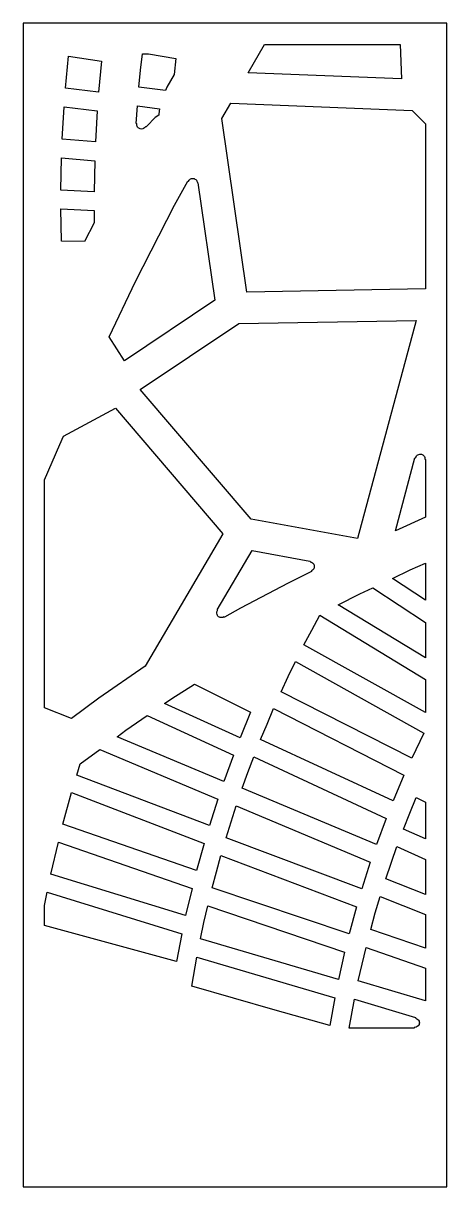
# Model space of a CAD drawing. Extents: x 0 to 400, y 0 to 1100.
import ezdxf

# ---------------------------------------------------------------- set-up
doc = ezdxf.new("R2010")
doc.units = 0
doc.layers.add('CUT', color=1, linetype='CONTINUOUS')
doc.layers.add('OUTLINE', color=7, linetype='CONTINUOUS')

msp = doc.modelspace()

# ---------------------------------------------------------------- linework, layer by layer
at = {"layer": 'CUT'}
for points in [[(355.89, 1080), (357.34, 1047.39), (212.39, 1053.17), (227.79, 1080)], [(42.74, 1068.87), (73.91, 1064.08), (71.16, 1034.9), (39.88, 1038.57)], [(144.09, 1066.76), (142.4, 1051.51), (135.57, 1039.52), (134.26, 1036.48), (109.27, 1039.58), (110.84, 1055.76), (112.53, 1071), (118.23, 1071)], [(187.71, 1009.84), (196.1, 1024.57), (367.28, 1017.37), (380, 1004.82), (380, 848.84), (211.25, 845.69)], [(36.84, 990.46), (38.55, 1020.88), (69.82, 1017.17), (68.17, 987.88)], [(110.41, 1000.18), (109.24, 1000.7), (108.58, 1001.22), (108.02, 1001.86), (107.6, 1002.59), (107.33, 1003.4), (107.18, 1004.9), (106.87, 1005.23), (106.65, 1005.28), (107.79, 1021.82), (128.78, 1019.18), (127.89, 1014.49), (127.94, 1013.1), (124.73, 1010.95), (116.57, 1002.82), (116.09, 1002.11), (115.66, 1002.2), (115.44, 1002.12), (114.4, 1001), (113.7, 1000.54), (112.91, 1000.2), (111.65, 1000.01)], [(35.6, 942.2), (36.17, 972.71), (67.5, 970.09), (66.95, 940.71)], [(162.19, 952.75), (162.91, 952.23), (163.5, 951.58), (163.96, 950.83), (164.43, 949.33), (164.59, 949.16), (165.02, 949.07), (180.9, 838.06), (95.67, 780.89), (81.18, 803.66), (106.01, 855.72), (142.93, 928.11), (155.3, 950.82), (155.74, 950.76), (155.95, 950.86), (156.61, 951.78), (157.25, 952.39), (157.98, 952.86), (158.8, 953.19), (159.66, 953.34), (160.54, 953.31), (161.4, 953.11)], [(57.96, 893.57), (36.17, 893.85), (35.6, 924.42), (66.95, 922.88), (67.08, 911.45)], [(110.33, 753.88), (203.58, 816.18), (371.11, 818.95), (315.8, 612.99), (215.22, 631.23)], [(34.51, 701.81), (38.11, 709.77), (87.19, 736), (188.38, 617.35), (115.06, 492.19), (71.34, 461.82), (45.55, 442.8), (20, 452.8), (20, 668.38)], [(376.21, 692.46), (377.4, 691.93), (378.38, 691.06), (378.87, 690.33), (379.21, 689.53), (379.45, 687.99), (379.59, 687.8), (380, 687.64), (380, 632.95), (351.47, 620.08), (370.03, 689.02), (370.24, 688.99), (370.64, 689.2), (371.06, 690.2), (371.53, 690.94), (372.12, 691.57), (372.83, 692.07), (373.63, 692.42), (374.49, 692.61), (375.36, 692.62)], [(183.39, 540.17), (183.01, 540.94), (182.77, 542.19), (182.88, 543.47), (183.45, 544.87), (183.43, 545.1), (183.15, 545.46), (216.1, 601.56), (270.85, 591.51), (270.93, 591.08), (271.09, 590.91), (272.18, 590.56), (273.31, 589.9), (273.93, 589.29), (274.42, 588.56), (274.75, 587.75), (274.92, 586.89), (274.91, 586.01), (274.74, 585.15), (274.38, 584.35), (273.89, 583.63), (273.26, 583.02), (272.4, 582.43), (272.3, 582.22), (272.34, 581.79), (250.28, 570.69), (205.27, 547.05), (190.17, 538.38), (189.83, 538.65), (189.6, 538.68), (188.58, 538.25), (187.74, 538.06), (186.89, 538.03), (186.04, 538.16), (185.24, 538.46), (184.52, 538.9), (183.89, 539.48)], [(380, 554.59), (348.75, 575.15), (365.52, 583.12), (380, 589.61)], [(317.9, 560.49), (330.12, 566.3), (380, 533.39), (380, 500.2), (297.46, 550.27)], [(380, 479.51), (380, 448.27), (265.13, 512.3), (272.48, 526.35), (280.04, 540.3)], [(250.34, 482.36), (257.24, 496.62), (378.38, 428.93), (366.94, 405.12), (243.65, 468.01)], [(214.78, 448.71), (204.78, 424.28), (133.53, 456.94), (140.23, 461.57), (161.68, 475.25)], [(230.24, 437.46), (236.49, 452.01), (359.65, 389), (349.32, 364.7), (224.21, 422.82)], [(116.91, 445.45), (198.48, 407.95), (189.46, 383.14), (88.53, 425.49), (96.79, 431.55)], [(53.74, 399.94), (72.23, 413.53), (183.8, 366.56), (175.77, 341.4), (50.45, 389.24)], [(206.85, 376.8), (212.21, 391.7), (217.79, 406.51), (342.78, 348.28), (333.57, 323.53)], [(170.77, 324.6), (163.73, 299.1), (37.37, 342.67), (45.55, 372.57)], [(359.18, 338.12), (365.08, 353.05), (371.23, 367.88), (380, 363.53), (380, 328.87)], [(196.26, 345.14), (201.17, 360.21), (327.79, 306.81), (319.71, 281.64), (191.58, 330.01)], [(159.39, 282.09), (153.34, 256.29), (26.1, 295.55), (33.11, 325.8)], [(352.97, 321.53), (380, 309.49), (380, 276.37), (342.49, 291.15)], [(182.41, 297.87), (186.64, 313.16), (314.68, 264.66), (307.74, 239.11), (178.4, 282.51)], [(20, 266), (22.49, 278.51), (149.67, 239.1), (144.62, 213.03), (20, 247.02)], [(170.67, 249.94), (174.22, 265.44), (303.48, 221.88), (297.69, 195.99), (167.35, 234.39)], [(380, 257.3), (380, 225.43), (328.25, 243.32), (332.57, 258.83), (337.15, 274.25)], [(323.8, 226.13), (380, 206.62), (380, 175.76), (316.5, 194.7), (320.02, 210.45)], [(159.07, 189.74), (163.92, 217.11), (294.19, 178.55), (289.58, 152.51), (238.02, 167.04)], [(373.83, 153.32), (373.16, 152.21), (372.21, 151.34), (371.04, 150.8), (369.51, 150.55), (369.32, 150.41), (369.16, 150), (308, 150), (312.93, 177.26), (370.66, 159.95), (370.69, 159.51), (370.83, 159.33), (371.82, 158.89), (372.87, 158.12), (373.41, 157.46), (373.83, 156.69), (374.07, 155.87), (374.16, 155), (374.08, 154.15)]]:
    msp.add_lwpolyline(points, close=True, dxfattribs=at)
at = {"layer": 'OUTLINE'}
msp.add_lwpolyline([(0, 0), (400, 0), (400, 1100), (0, 1100)], close=True, dxfattribs=at)

doc.saveas('drawing.dxf')
